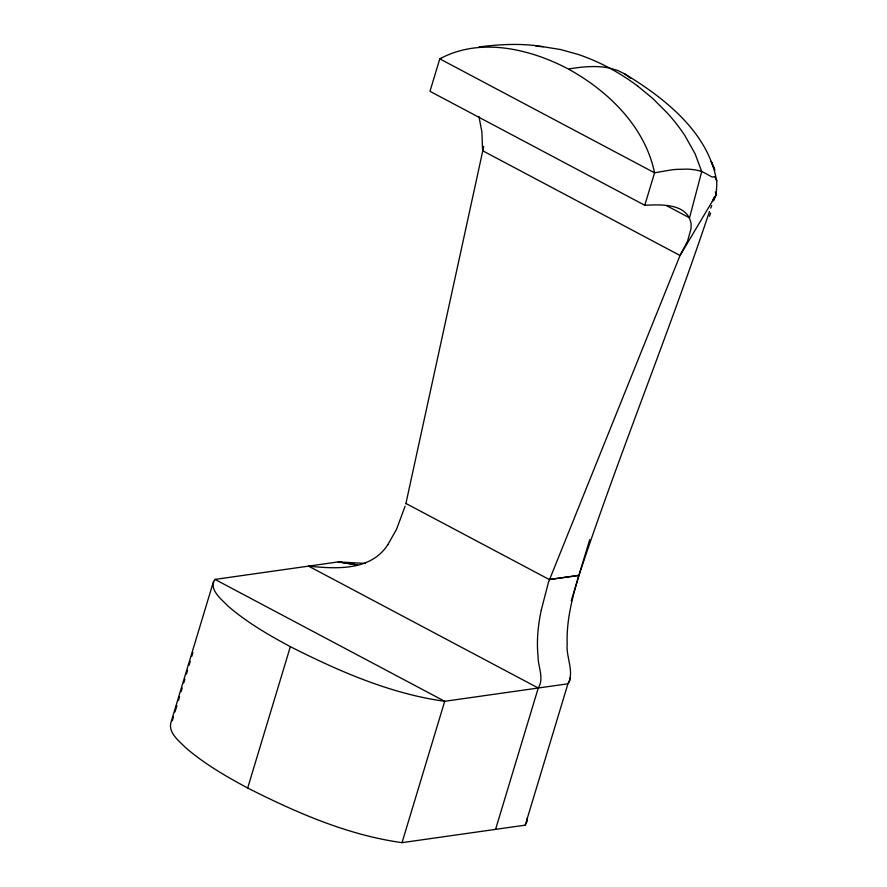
<?xml version="1.0" encoding="UTF-8"?>
<svg xmlns="http://www.w3.org/2000/svg" width="887" height="887" viewBox="0 0 887 887"><rect width="100%" height="100%" fill="white"/><g stroke="black" fill="none" stroke-linecap="round" stroke-linejoin="round"><path stroke-width="1.33" d="M716.541 189.607L715.975 195.162L713.614 200.772M541.27 610.112C538.065 625.158 536.48 640.658 538.032 656.014C537.832 666.447 544.485 678.488 538.254 688.013L495.578 829.367M405.847 503.816L483.748 146.366M541.281 610.034L548.454 582.338M365.389 563.433L338.213 561.914L214.998 579.411C208.257 589.467 221.761 599.468 227.948 606.021C246.786 622.33 268.484 634.915 290.348 646.667C339.056 671.259 390.269 693.745 444.709 701.295L567.924 683.799L569.82 680.684L570.031 678.078M578.08 578.235C571.827 599.568 566.327 621.61 567.181 644.017C565.884 657.112 574.709 671.714 567.924 683.799L525.237 825.154L402.033 842.65C347.593 835.099 296.38 812.614 247.673 788.022C225.808 776.269 204.11 763.685 185.272 747.375C179.03 740.8 168.275 733.028 170.869 722.694L213.545 581.351M548.488 582.238L680.041 255.489L715.975 195.162L715.343 191.969M578.113 578.136L578.923 575.441L549.297 579.533L405.947 503.472M172.322 720.765L173.464 716.973M174.994 711.928L176.901 705.62M178.42 700.575L179.562 696.783M181.092 691.738L182.234 687.946M183.753 682.901L184.895 679.109M186.425 674.065L187.567 670.284M189.086 665.228L190.228 661.447M191.758 656.402L192.9 652.61M247.673 788.022L290.348 646.667M402.033 842.65L444.709 701.295L214.998 579.411M567.436 68.554C529.062 48.563 479.856 37.165 439.786 58.852L429.984 91.306L644.771 205.274L654.573 172.81C645.082 127.007 608.792 91.472 569.121 69.452M571.261 600.821L589.733 539.618M405.093 506.277L396.522 529.328L387.83 544.707M709.456 211.527C668.687 333.778 619.558 453.057 578.956 575.319L549.297 579.533M710.709 208.123L711.707 205.518M387.796 544.751C370.699 571.184 335.94 568.922 308.554 566.128L538.254 688.013M525.237 825.154L527.344 820.93L527.177 818.202M441.36 58.509L439.786 58.852L654.573 172.81L671.37 169.894A308.155 160.403 -62 0 1 676.626 169.373L687.159 169.129A218.158 113.558 -62 0 1 691.527 169.417L692.847 169.561M568.223 68.975L578.025 67.612A329.875 171.712 -62 0 1 594.623 66.558L597.694 66.658A231.307 120.41 -62 0 1 609.591 68.088L617.585 70.439L624.526 73.809C664.485 97.947 708.159 132.152 716.629 180.848M479.08 46.956C499.958 44.25 521.223 43.175 542.09 46.512M644.771 205.274C660.516 204.575 686.826 202.957 690.973 223.014A53.253 26.045 -42.8 0 1 690.94 229.068L687.569 241.076L680.041 255.489L482.583 150.712L481.896 131.941L478.969 116.585M543.032 46.723L560.529 49.528L577.98 54.373A270.424 215.929 81.9 0 1 608.537 67.556M356.408 564.731L338.213 561.914L357.572 565.008M714.9 176.801L716.574 180.383M666.348 205.551L689.521 217.847L701.717 171.601L695.086 153.784L684.797 135.423A177.012 141.343 81.9 0 0 667.212 112.937L652.799 98.524L637.953 86.283M609.458 68.033L609.524 68.066A270.014 215.608 81.9 0 1 637.953 86.272M624.526 73.809L630.679 78.322M713.891 167.732L711.208 161.512L714.944 170.182M709.478 216.251A99.832 14.414 -74.9 0 1 710.62 213.035M712.383 201.393A43.286 5.023 -73.7 0 1 714.434 196.748M692.836 169.594A132.873 69.164 -62 0 1 701.329 171.402L701.717 171.601A117.306 61.07 -62 0 1 703.79 172.466L711.973 176.956A7.772 4.047 -62 0 0 713.336 176.901L713.647 176.823A6.575 3.426 -62 0 1 714.933 176.724M716.674 180.305A52.156 27.142 -62 0 1 716.452 189.663M535.97 46.257A177.965 142.108 81.9 0 1 543.032 46.789"/></g></svg>
